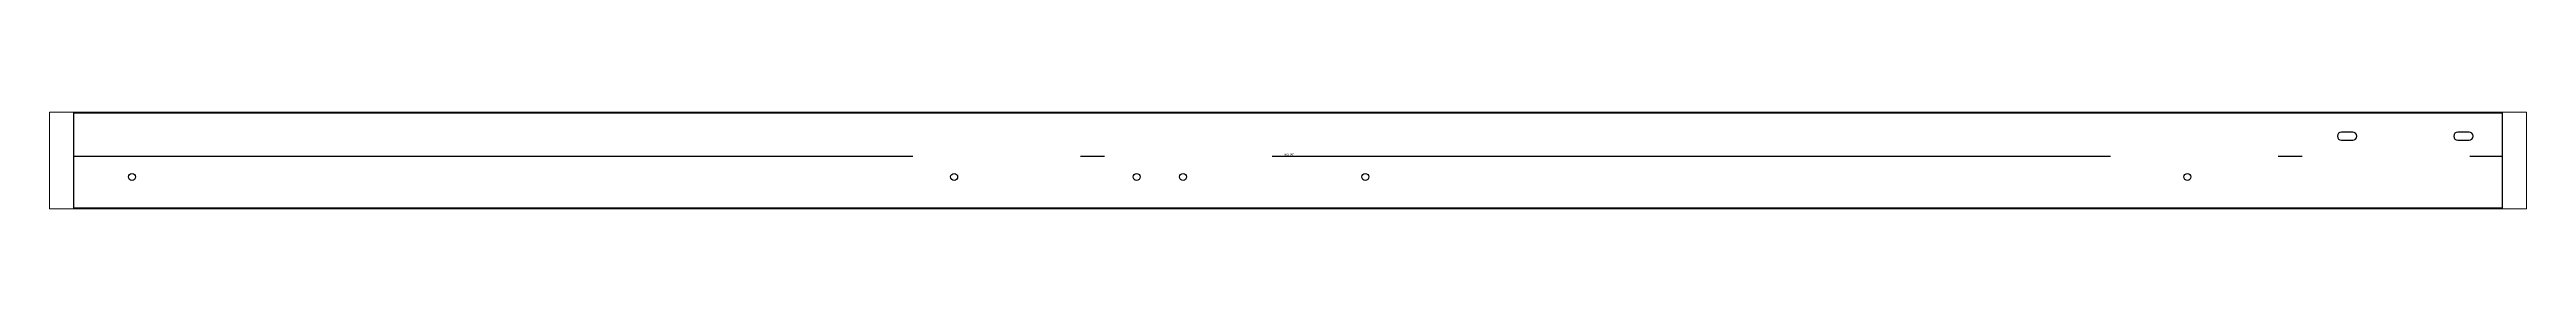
# Paper-space layout 'Layout1' of a CAD drawing. Header units: millimetres. Extents: x 0 to 257, y 92 to 103.
# The model-space entities are those that its viewports show. They can reach past a viewport. Long polylines and large blocks are cut down to what shows.
import ezdxf

# ---------------------------------------------------------------- set-up
doc = ezdxf.new("R2010")
doc.units = ezdxf.units.MM
doc.header["$LTSCALE"] = 25
doc.linetypes.add('DASHDOT', pattern=[1, 0.7, -0.14, 0.02, -0.14])
for name, color, linetype in [('3_Pezzi', 7, 'Continuous'), ('5_Bulloni', 7, 'Continuous'), ('98_Cartiglio', 7, 'Continuous')]:
    doc.layers.add(name, color=color, linetype=linetype)
doc.styles.add('SHX_Style', font='MONOTXT')

msp = doc.modelspace()

# ---------------------------------------------------------------- linework, layer by layer
at = {"layer": '3_Pezzi', "color": 3, "linetype": 'Continuous'}
for p, q in [((0, 5.7), (0, 61.5)), ((0, 61.5), (3130.9, 61.5)), ((3130.9, 61.5), (3130.9, 5.7)), ((0, -61.5), (0, 5.7)), ((3130.9, 5.7), (3130.9, -61.5)), ((3130.9, -61.5), (0, -61.5))]:
    msp.add_line(p, q, dxfattribs=at)
at = {"layer": '5_Bulloni', "color": 4, "linetype": 'Continuous'}
for p, q in [((2938.1, 36.7), (2923.6, 36.7)), ((3088.1, 36.7), (3073.6, 36.7)), ((2923.6, 26.2), (2938.1, 26.2)), ((3073.6, 26.2), (3088.1, 26.2))]:
    msp.add_line(p, q, dxfattribs=at)
at = {"layer": '5_Bulloni', "color": 2, "linetype": 'Continuous'}
for centre in [(75, -21.2), (75, -21.2), (1135, -21.2), (1135, -21.2), (1370.2, -21.2), (1370.2, -21.2), (1430.2, -21.2), (1430.2, -21.2), (1665, -21.2), (1665, -21.2), (2725, -21.2), (2725, -21.2)]:
    msp.add_circle(centre, 4.5, dxfattribs=at)
at = {"layer": '5_Bulloni', "color": 4, "linetype": 'Continuous'}
for centre, start, end in [((2923.6, 31.5), 90, 270), ((2938.1, 31.5), 270, 90), ((3073.6, 31.5), 90, 270), ((3088.1, 31.5), 270, 90)]:
    msp.add_arc(centre, 5.25, start, end, dxfattribs=at)
at = {"layer": '98_Cartiglio', "color": 1, "linetype": 'DASHDOT', "ltscale": 0.4}
msp.add_line((1, 5.7), (3129.9, 5.7), dxfattribs=at)

# ---------------------------------------------------------------- texts
at = {"layer": '98_Cartiglio', "color": 2, "linetype": 'Continuous', "style": 'SHX_Style', "width": 0.8}
msp.add_text('Ang=90°', height=2.5, dxfattribs=at).set_placement((1560.4, 6.7))

psp = doc.layouts.get("Layout1")

# ---------------------------------------------------------------- viewports
at = {"layer": '0'}
psp.add_viewport(center=(128.5, 97.5), size=(257, 10.09129), view_center_point=(1565.43, 0), view_height=125.3939, dxfattribs=at)

doc.saveas('drawing.dxf')
